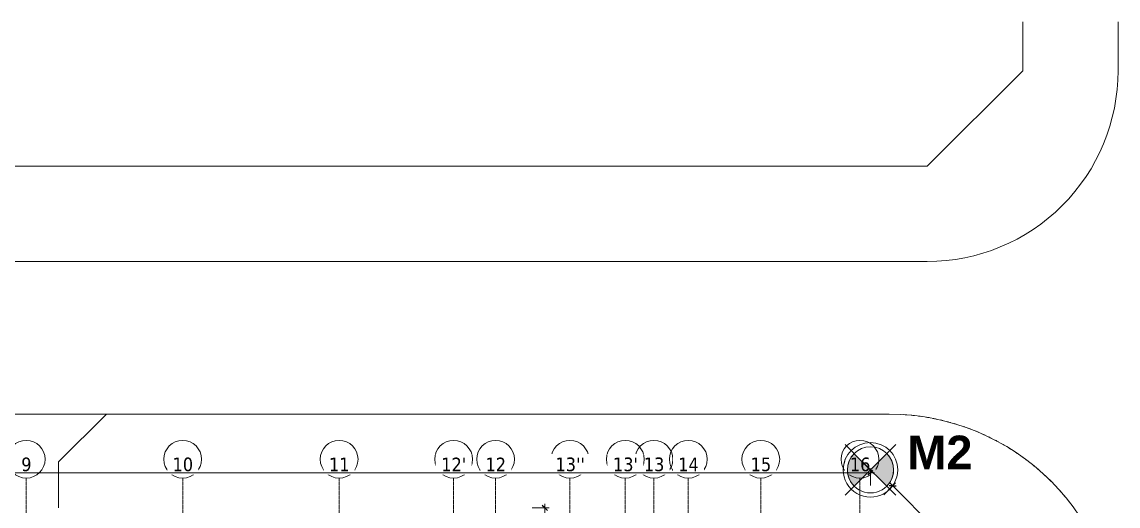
# Model space of a CAD drawing. Header units: millimetres. Extents: x 5356 to 209803, y -16346 to 109894.
# Drawn here: x 83328 to 140779, y 84518 to 109894 of the extents above; entities that cross this region are included whole.
import ezdxf

# ---------------------------------------------------------------- set-up
doc = ezdxf.new("R2010")
doc.units = ezdxf.units.MM
doc.linetypes.add('Grid Line', pattern=[22.225, 12.7, -3.175, 3.175, -3.175])
for name, color, linetype, lineweight in [('A-ANNO-DIMS', 211, 'Continuous', 9), ('A-ANNO-DIMS-220', 211, 'Continuous', 9), ('A-ANNO-NOTE', 131, 'Continuous', 9), ('A-FLOR', 192, 'Continuous', 9), ('S-GRID-1', 1, 'Grid Line', 9), ('S-GRID-IDEN', 1, 'Continuous', 9)]:
    doc.layers.add(name, color=color, linetype=linetype, lineweight=lineweight)
doc.styles.add('Arial_2', font='arial_0.ttf', dxfattribs={"width": 0.9, "height": 659.9999999999999})
doc.styles.add('Arial_B', font='arialbd_0.ttf', dxfattribs={"height": 1760})
doc.styles.add('Tahoma_B', font='tahomabd_0.ttf', dxfattribs={"height": 714.9999999999993})
doc.dimstyles.new('1_Dim_chi_tiet_khu_đất_2', dxfattribs={"dimscale": 304.8, "dimtxt": 673.3712039716003, "dimasz": 0.8661417322834646, "dimexe": 0.7217847769028871, "dimexo": 0.0625, "dimgap": 0.07217847769028872, "dimtad": 1, "dimdec": 0, "dimrnd": 5, "dimzin": 0, "dimdsep": 46, "dimtxsty": 'Arial_2', "dimblk1": 'OBLIQUE', "dimblk2": 'OBLIQUE', "dimsah": 1, "dimcen": 0.09, "dimdle": 0.7217847769028871, "dimazin": 0, "dimtfac": 1, "dimtdec": 4, "dimtix": 1, "dimtmove": 0, "dimatfit": 3, "dimfxl": 2.165354330708662, "dimfxlon": 1, "dimtvp": 1, "dimtolj": 1, "dimtzin": 0, "dimarcsym": 2})

# ---------------------------------------------------------------- blocks, each defined once
blk = doc.blocks.new('Grid - M_Grid Head - Circle-353313-TKCS_MB ĐỊNH VỊ MỐC TỌA ĐỘ CÔNG TRÌNH')
at = {"layer": 'S-GRID-IDEN'}
blk.add_circle((0, 0), 4.500000000000004, dxfattribs=at)
blk = doc.blocks.new('HDNDCT_DIEM DINH VI NHO - HDNDCT_DIEM DINH VI NHO-1604833-TKCS_MB ĐỊNH VỊ MỐC TỌA ĐỘ CÔNG TRÌNH')
at = {"layer": 'A-ANNO-NOTE'}
h = blk.add_hatch(color=256, dxfattribs=at)
edge = h.paths.add_edge_path()
edge.add_arc((1.586231146433193e-15, 5.287437154777308e-16), 5.500000000000006, 135.0000000000003, 224.9999999999996, ccw=False)
edge.add_line((-3.889087296526007, 3.889087296526013), (8.881784197001252e-16, 0))
edge.add_line((1.057487430955462e-15, 2.114974861910923e-15), (-3.889087296526014, -3.889087296526007))
h = blk.add_hatch(color=256, dxfattribs=at)
edge = h.paths.add_edge_path()
edge.add_line((3.889087296526014, -3.889087296526007), (-8.881784197001252e-16, 2.220446049250313e-15))
edge.add_line((0, -5.287437154777308e-16), (3.889087296526008, 3.889087296526015))
edge.add_arc((-1.586231146433193e-15, -5.287437154777308e-16), 5.500000000000005, -44.999999999999886, 45.000000000000114, ccw=False)
for p, q in [((-6.010407640085661, -6.01040764008565), (6.010407640085664, 6.010407640085654)), ((-6.010407640085649, 6.01040764008566), (6.010407640085651, -6.010407640085662)), ((1.057487430955462e-15, 0), (-3.889087296526007, 3.889087296526013)), ((3.889087296526008, 3.889087296526015), (0, -5.287437154777308e-16)), ((-3.889087296526014, -3.889087296526007), (1.057487430955462e-15, 2.114974861910923e-15)), ((-1.057487430955462e-15, 2.114974861910923e-15), (3.889087296526014, -3.889087296526007))]:
    blk.add_line(p, q, dxfattribs=at)
for centre, radius, start, end in [((0, 2.931342799939427e-16), 6.499999999999996, 1.113194138512231e-12, 180.0000000000006), ((0, 2.931342799939427e-16), 5.499999999999996, 7.760553422770981e-13, 180.0000000000002), ((1.586231146433193e-15, 5.287437154777308e-16), 5.500000000000006, 134.9999999999999, 224.9999999999992), ((-1.586231146433193e-15, -5.287437154777308e-16), 5.500000000000005, 314.9999999999997, 44.99999999999973), ((0, -2.356094354837881e-16), 6.499999999999996, 180.000000000001, 1.119555247875158e-12), ((0, -2.356094354837881e-16), 5.499999999999996, 180.0000000000006, 7.633331235512441e-13)]:
    blk.add_arc(centre, radius, start, end, dxfattribs=at)
blk = doc.blocks.new('DIMBLOCK3-TKCS_MB ĐỊNH VỊ MỐC TỌA ĐỘ CÔNG TRÌNH')
at = {"layer": 'A-ANNO-DIMS-220'}
for p, q in [((32883.500838757, 86263.98185130443), (128021.6277352758, 86263.98185130443)), ((33103.50083875699, 85603.98185130442), (33103.50083875699, 86483.98185130442)), ((33103.50083875699, 86263.98185130443), (33103.50083875699, 85603.98185130442)), ((127801.6277352758, 85603.98185130442), (127801.6277352758, 86483.98185130442)), ((127801.6277352758, 86263.98185130443), (127801.6277352758, 85603.98185130442))]:
    blk.add_line(p, q, dxfattribs=at)
at = {"layer": 'A-ANNO-DIMS-220', "lineweight": 25}
for p, q in [((33103.50083875699, 86263.98185130443), (32971.50083875699, 86131.98185130442)), ((33103.50083875699, 86263.98185130443), (33235.50083875699, 86395.98185130443)), ((127801.6277352758, 86263.98185130443), (127669.6277352758, 86131.98185130442)), ((127801.6277352758, 86263.98185130443), (127933.6277352758, 86395.98185130443))]:
    blk.add_line(p, q, dxfattribs=at)
at = {"layer": 'A-ANNO-DIMS-220', "color": 0, "insert": (79313.01301875676, 87142.81343400382), "char_height": 659.9999999999999, "width": 2734.923043823115, "attachment_point": 1, "line_spacing_factor": 0.9417779076525878, "style": 'Arial_2'}
blk.add_mtext('94700', dxfattribs=at)
blk = doc.blocks.new('_Oblique')
at = {"color": 0, "linetype": 'ByBlock', "lineweight": -2}
blk.add_line((-0.5, -0.5), (0.5, 0.5), dxfattribs=at)
blk = doc.blocks.new('DIMBLOCK4-TKCS_MB ĐỊNH VỊ MỐC TỌA ĐỘ CÔNG TRÌNH')
at = {"layer": 'A-ANNO-DIMS-220'}
for p, q in [((128497.0311238723, 85113.6314164748), (129119.2850913164, 85735.88538391897)), ((128808.1581075944, 85735.88538391897), (136119.1424272749, 78424.90106423834)), ((128963.7215994554, 85580.32189205792), (128497.0311238722, 85113.6314164748)), ((135496.8884598307, 78113.77408051625), (136119.1424272749, 78736.02804796041)), ((135963.5789354138, 78580.46455609938), (135496.8884598307, 78113.77408051625))]:
    blk.add_line(p, q, dxfattribs=at)
at = {"layer": 'A-ANNO-DIMS-220', "lineweight": 25}
for p, q in [((128963.7215994554, 85580.32189205792), (128777.0454092221, 85580.32189205792)), ((128963.7215994554, 85580.32189205792), (129150.3977896886, 85580.32189205792)), ((135963.5789354138, 78580.46455609938), (135776.9027451806, 78580.46455609938)), ((135963.5789354138, 78580.46455609938), (136150.2551256471, 78580.46455609938))]:
    blk.add_line(p, q, dxfattribs=at)
at = {"layer": 'A-ANNO-DIMS-220', "color": 0, "insert": (132440.4504956454, 83346.44853916319), "char_height": 659.9999999999999, "width": 2187.938435058492, "attachment_point": 1, "rotation": 314.99999999999955, "line_spacing_factor": 0.9417779076525878, "style": 'Arial_2'}
blk.add_mtext('9900', dxfattribs=at)
blk = doc.blocks.new('DIMBLOCK25-TKCS_MB ĐỊNH VỊ MỐC TỌA ĐỘ CÔNG TRÌNH')
at = {"layer": 'A-ANNO-DIMS-220', "lineweight": 25}
for p, q in [((110733.6372800212, 84418.22802787834), (110601.6372800212, 84550.22802787834)), ((110733.6372800212, 84418.22802787834), (110865.6372800212, 84286.22802787834)), ((110733.6372800212, 78236.93603804517), (110601.6372800212, 78368.93603804517)), ((110733.6372800212, 78236.93603804517), (110865.6372800212, 78104.93603804517))]:
    blk.add_line(p, q, dxfattribs=at)
at = {"layer": 'A-ANNO-DIMS-220'}
for p, q in [((110733.6372800212, 78016.93603804517), (110733.6372800212, 84638.22802787834)), ((110073.6372800212, 84418.22802787834), (110953.6372800212, 84418.22802787834)), ((110733.6372800212, 84418.22802787836), (110073.6372800212, 84418.22802787836)), ((110073.6372800212, 78236.93603804517), (110953.6372800212, 78236.93603804517)), ((110733.6372800212, 78236.93603804517), (110073.6372800212, 78236.93603804517))]:
    blk.add_line(p, q, dxfattribs=at)
at = {"layer": 'A-ANNO-DIMS-220', "color": 0, "insert": (109854.8056973218, 80415.94101835407), "char_height": 659.9999999999999, "width": 2187.938435058492, "attachment_point": 1, "rotation": 90, "line_spacing_factor": 0.9417779076525878, "style": 'Arial_2'}
blk.add_mtext('6180', dxfattribs=at)

msp = doc.modelspace()

# ---------------------------------------------------------------- linework, layer by layer
at = {"layer": 'A-FLOR'}
for p, q in [((135779.2714340597, 107336.3366227273), (135779.2714340597, 109894.3767124577)), ((140779.3493231471, 107336.3366227307), (140779.3493231445, 109894.3767124577)), ((130779.2714340921, 102336.336622621), (135779.2714340597, 107336.3366227273)), ((5356.497855477276, 102336.3366226214), (130779.2714340921, 102336.336622621)), ((5356.497855477259, 97336.33662265503), (130779.3493231148, 97336.33662265503)), ((87752.56428701628, 89336.33662262352), (72952.56428701639, 89336.33662262357)), ((87752.56428701637, 89336.3366226236), (85252.5642870164, 86836.33662262362)), ((128779.3493231138, 89336.3366226236), (87752.56428701637, 89336.3366226236)), ((85252.5642870164, 86836.33662262362), (85252.5642870164, 84418.22802787836))]:
    msp.add_line(p, q, dxfattribs=at)
for centre, radius, start, end in [((130779.3493231148, 107336.3366227307), 10000.00000003235, 270, 5.025276396712356e-13), ((128779.3493231138, 77336.33662264571), 12000.00000006658, 359.9999999999996, 90.00000000000004), ((128779.3493231138, 77336.33662264571), 12000.00000006656, 85.58222787435807, 86.31051722194064), ((128779.3493231138, 77336.33662264571), 12000.00000006658, 83.68889696333343, 84.46577583291098), ((128779.3493231138, 77336.33662264571), 12000.00000006658, 81.81894050822959, 82.63701507412637), ((128779.3493231138, 77336.33662264571), 12000.00000006658, 79.95960880589716, 80.79626862348434), ((128779.3493231138, 77336.33662264571), 12000.00000006658, 78.10599812434019, 78.95552208313623), ((128779.3493231138, 77336.33662264571), 12000.00000006659, 76.25582005540478, 77.1147754520401), ((128779.3493231138, 77336.33662264571), 12000.0000000666, 74.40786308901559, 75.2740287291173), ((128779.3493231138, 77336.33662264571), 12000.00000006658, 72.56142582435834, 73.43328191328014), ((128779.3493231138, 77336.33662264571), 12000.0000000666, 70.71607406115687, 71.59253500342375), ((128779.3493231138, 77336.33662264571), 12000.00000006659, 68.87152462516033, 69.75178799840786), ((128779.3493231138, 77336.33662264571), 12000.00000006659, 67.02758495796118, 67.91104089709594), ((128779.3493231138, 77336.33662264571), 12000.00000006658, 65.18411955568197, 66.0702936982987), ((128779.3493231138, 77336.33662264571), 12000.00000006658, 63.34103029455675, 64.22954640082199), ((128779.3493231138, 77336.33662264571), 12000.00000006656, 61.49824437321204, 62.38879900345143), ((128779.3493231138, 77336.33662264571), 12000.00000006658, 59.65570663918773, 60.54805150493895), ((128779.3493231138, 77336.33662264571), 12000.00000006658, 57.81337454615394, 58.70730390401179), ((128779.3493231138, 77336.33662264571), 12000.00000006659, 55.97121474706883, 56.86655619939234), ((128779.3493231138, 77336.33662264571), 12000.00000006658, 54.12920073538, 55.02580838974713), ((128779.3493231138, 77336.33662264571), 12000.00000006658, 52.28731117642693, 53.1850604737406), ((128779.3493231138, 77336.33662264571), 12000.00000006657, 50.44552870484475, 51.34431245000387), ((128779.3493231138, 77336.33662264571), 12000.00000006658, 48.603839042508, 49.50356431714122), ((128779.3493231138, 77336.33662264571), 12000.00000006659, 46.76223034157331, 47.66281607372352), ((128779.3493231138, 77336.33662264571), 12000.00000006659, 44.92069268857191, 45.82206771829393), ((128779.3493231138, 77336.33662264571), 12000.00000006658, 43.07921772499503, 43.98131924937166), ((128779.3493231138, 77336.33662264571), 12000.00000006659, 41.23779835410831, 42.14057066545641), ((128779.3493231138, 77336.33662264571), 12000.00000006657, 39.39642851142447, 40.29982196499302), ((128779.3493231138, 77336.33662264571), 12000.00000006657, 37.55510298358055, 38.45907314640795)]:
    msp.add_arc(centre, radius, start, end, dxfattribs=at)

# ---------------------------------------------------------------- block references
at = {"layer": 'S-GRID-IDEN', "xscale": 219.9999999999998, "yscale": 219.9999999999998, "zscale": 219.9999999999998}
for p in [(83552.56428701633, 86972.7337785055), (91752.56428701633, 86972.73377850548), (99952.56428701634, 86972.73377850547), (105952.5642870161, 86972.73377850547), (108152.5642870163, 86972.73377850547), (112052.6356179899, 86972.73377850544), (116452.5642870163, 86972.73377850543), (122052.5642870163, 86972.73377850543), (127252.5642870163, 86972.73377850543)]:
    msp.add_blockref('Grid - M_Grid Head - Circle-353313-TKCS_MB ĐỊNH VỊ MỐC TỌA ĐỘ CÔNG TRÌNH', p, dxfattribs=at)

# ---------------------------------------------------------------- texts
at = {"layer": 'A-ANNO-NOTE', "insert": (129730.2210285252, 87330.21305487918), "char_height": 1760, "width": 3405.599999999999, "attachment_point": 4, "line_spacing_factor": 0.9364389825664475, "style": 'Arial_B'}
msp.add_mtext('\\pt110,220,330,440,550,660,770,880,990,1100,1210,1320,1430,1540,1650,1760,1870,1980,2090,2200,2310,2420,2530,2640,2750,2860,2970,3080,3190,3300,3410,3520;M2', dxfattribs=at)

# ---------------------------------------------------------------- dimensions: what is measured, and where the dimension line sits
at = {"layer": 'A-ANNO-DIMS'}
for base, p1, p2, angle, override, picture, middle in [((135963.5789354138, 78580.46455609935), (128497.0311238722, 85113.6314164748), (135496.8884598307, 78113.77408051625), 314.9999999999997, {"dimpost": '<>', "dimfxl": 9899.293179189332}, 'DIMBLOCK4-TKCS_MB ĐỊNH VỊ MỐC TỌA ĐỘ CÔNG TRÌNH', (132717.4861684674, 82334.22912511142)), ((110733.6372800213, 84418.22802787839), (110073.6372800212, 78236.93603804517), (110073.6372800212, 84418.22802787836), 89.99999999999991, {"dimpost": '<>', "dimfxl": 6181.291989833189}, 'DIMBLOCK25-TKCS_MB ĐỊNH VỊ MỐC TỌA ĐỘ CÔNG TRÌNH', (110374.6591061635, 81327.58203296174))]:
    dim = msp.add_linear_dim(base=base, p1=p1, p2=p2, angle=angle, dimstyle='1_Dim_chi_tiet_khu_đất_2', override=override, dxfattribs=at)
    dim.commit()
    dim.dimension.update_dxf_attribs({"geometry": picture, "text_midpoint": middle})

# ---------------------------------------------------------------- next in the draw order: texts
at = {"layer": 'S-GRID-IDEN', "char_height": 714.9999999999993, "attachment_point": 5, "line_spacing_factor": 0.9961289014997974, "style": 'Tahoma_B', "bg_fill": 3, "box_fill_scale": 1.25, "bg_fill_color": 256, "bg_fill_true_color": 13158600, "bg_fill_transparency": 0}
for s, insert, width in [('\\pt2793.99835,5587.9967,8382.0022,11176.00055,13969.9989,16763.99725,19558.00275,22352.0011,25145.99945,27939.9978,30734.0033,33528.00165,36322,39115.99835,41909.9967,44704.0022,47498.00055,50291.9989,53085.99725,55880.00275,58674.0011,61467.99945,64261.9978,67056.0033,69850.00165,72644,75437.99835,78231.9967,81026.0022,83820.00055,86613.9989,89407.99725;9', (83562.88323407901, 86698.10059022355), 640.1999999999995), ('\\pt2793.99835,5587.9967,8382.0022,11176.00055,13969.9989,16763.99725,19558.00275,22352.0011,25145.99945,27939.9978,30734.0033,33528.00165,36322,39115.99835,41909.9967,44704.0022,47498.00055,50291.9989,53085.99725,55880.00275,58674.0011,61467.99945,64261.9978,67056.0033,69850.00165,72644,75437.99835,78231.9967,81026.0022,83820.00055,86613.9989,89407.99725;10', (91761.78323407902, 86698.10059022353), 1267.199999999999), ('\\pt2793.99835,5587.9967,8382.0022,11176.00055,13969.9989,16763.99725,19558.00275,22352.0011,25145.99945,27939.9978,30734.0033,33528.00165,36322,39115.99835,41909.9967,44704.0022,47498.00055,50291.9989,53085.99725,55880.00275,58674.0011,61467.99945,64261.9978,67056.0033,69850.00165,72644,75437.99835,78231.9967,81026.0022,83820.00055,86613.9989,89407.99725;11', (99961.78323407903, 86698.10059022352), 1267.199999999999), ("\\pt2793.99835,5587.9967,8382.0022,11176.00055,13969.9989,16763.99725,19558.00275,22352.0011,25145.99945,27939.9978,30734.0033,33528.00165,36322,39115.99835,41909.9967,44704.0022,47498.00055,50291.9989,53085.99725,55880.00275,58674.0011,61467.99945,64261.9978,67056.0033,69850.00165,72644,75437.99835,78231.9967,81026.0022,83820.00055,86613.9989,89407.99725;12'", (105961.7832340788, 86698.10059022352), 1528.999999999998), ('\\pt2793.99835,5587.9967,8382.0022,11176.00055,13969.9989,16763.99725,19558.00275,22352.0011,25145.99945,27939.9978,30734.0033,33528.00165,36322,39115.99835,41909.9967,44704.0022,47498.00055,50291.9989,53085.99725,55880.00275,58674.0011,61467.99945,64261.9978,67056.0033,69850.00165,72644,75437.99835,78231.9967,81026.0022,83820.00055,86613.9989,89407.99725;12', (108161.783234079, 86698.10059022352), 1267.199999999999), ("\\pt2793.99835,5587.9967,8382.0022,11176.00055,13969.9989,16763.99725,19558.00275,22352.0011,25145.99945,27939.9978,30734.0033,33528.00165,36322,39115.99835,41909.9967,44704.0022,47498.00055,50291.9989,53085.99725,55880.00275,58674.0011,61467.99945,64261.9978,67056.0033,69850.00165,72644,75437.99835,78231.9967,81026.0022,83820.00055,86613.9989,89407.99725;13''", (112061.8545650526, 86698.1005902235), 1790.799999999998), ('\\pt2793.99835,5587.9967,8382.0022,11176.00055,13969.9989,16763.99725,19558.00275,22352.0011,25145.99945,27939.9978,30734.0033,33528.00165,36322,39115.99835,41909.9967,44704.0022,47498.00055,50291.9989,53085.99725,55880.00275,58674.0011,61467.99945,64261.9978,67056.0033,69850.00165,72644,75437.99835,78231.9967,81026.0022,83820.00055,86613.9989,89407.99725;13', (116461.783234079, 86698.10059022348), 1267.199999999999), ('\\pt2793.99835,5587.9967,8382.0022,11176.00055,13969.9989,16763.99725,19558.00275,22352.0011,25145.99945,27939.9978,30734.0033,33528.00165,36322,39115.99835,41909.9967,44704.0022,47498.00055,50291.9989,53085.99725,55880.00275,58674.0011,61467.99945,64261.9978,67056.0033,69850.00165,72644,75437.99835,78231.9967,81026.0022,83820.00055,86613.9989,89407.99725;15', (122061.783234079, 86698.10059022348), 1267.199999999999), ('\\pt2793.99835,5587.9967,8382.0022,11176.00055,13969.9989,16763.99725,19558.00275,22352.0011,25145.99945,27939.9978,30734.0033,33528.00165,36322,39115.99835,41909.9967,44704.0022,47498.00055,50291.9989,53085.99725,55880.00275,58674.0011,61467.99945,64261.9978,67056.0033,69850.00165,72644,75437.99835,78231.9967,81026.0022,83820.00055,86613.9989,89407.99725;16', (127261.783234079, 86698.10059022348), 1267.199999999999)]:
    msp.add_mtext(s, dxfattribs=dict(at, insert=insert, width=width))

# ---------------------------------------------------------------- next in the draw order: linework, layer by layer
at = {"layer": 'S-GRID-1'}
for p, q in [((83552.56428701637, 80482.73377850557), (83552.56428701639, 85982.73377850557)), ((91752.56428701639, 80482.73377850556), (91752.5642870164, 85982.73377850556)), ((99952.56428701639, 80482.73377850554), (99952.5642870164, 85982.73377850553)), ((105952.5642870162, 80482.73377850554), (105952.5642870162, 85982.73377850553)), ((108152.5642870164, 80482.73377850554), (108152.5642870164, 85982.73377850553)), ((112052.63561799, 80482.73377850551), (112052.63561799, 85982.73377850551)), ((116452.5642870164, 80482.7337785055), (116452.5642870164, 85982.7337785055)), ((122052.5642870164, 80482.7337785055), (122052.5642870164, 85982.7337785055)), ((127252.5642870164, 80482.7337785055), (127252.5642870164, 85982.7337785055))]:
    msp.add_line(p, q, dxfattribs=at)

# ---------------------------------------------------------------- next in the draw order: block references
at = {"layer": 'A-ANNO-NOTE', "xscale": 220, "yscale": 220, "zscale": 220}
msp.add_blockref('HDNDCT_DIEM DINH VI NHO - HDNDCT_DIEM DINH VI NHO-1604833-TKCS_MB ĐỊNH VỊ MỐC TỌA ĐỘ CÔNG TRÌNH', (127801.6277352759, 86418.22802977807), dxfattribs=at)
at = {"layer": 'S-GRID-IDEN', "xscale": 219.9999999999998, "yscale": 219.9999999999998, "zscale": 219.9999999999998}
for p in [(114952.5642870162, 86972.73377850543), (118252.5642870163, 86972.73377850544)]:
    msp.add_blockref('Grid - M_Grid Head - Circle-353313-TKCS_MB ĐỊNH VỊ MỐC TỌA ĐỘ CÔNG TRÌNH', p, dxfattribs=at)

# ---------------------------------------------------------------- next in the draw order: texts
at = {"layer": 'S-GRID-IDEN', "char_height": 714.9999999999993, "attachment_point": 5, "line_spacing_factor": 0.9961289014997974, "style": 'Tahoma_B', "bg_fill": 3, "box_fill_scale": 1.25, "bg_fill_color": 256, "bg_fill_true_color": 13158600, "bg_fill_transparency": 0}
for s, insert, width in [("\\pt2793.99835,5587.9967,8382.0022,11176.00055,13969.9989,16763.99725,19558.00275,22352.0011,25145.99945,27939.9978,30734.0033,33528.00165,36322,39115.99835,41909.9967,44704.0022,47498.00055,50291.9989,53085.99725,55880.00275,58674.0011,61467.99945,64261.9978,67056.0033,69850.00165,72644,75437.99835,78231.9967,81026.0022,83820.00055,86613.9989,89407.99725;13'", (114961.7832340789, 86698.10059022348), 1528.999999999998), ('\\pt2793.99835,5587.9967,8382.0022,11176.00055,13969.9989,16763.99725,19558.00275,22352.0011,25145.99945,27939.9978,30734.0033,33528.00165,36322,39115.99835,41909.9967,44704.0022,47498.00055,50291.9989,53085.99725,55880.00275,58674.0011,61467.99945,64261.9978,67056.0033,69850.00165,72644,75437.99835,78231.9967,81026.0022,83820.00055,86613.9989,89407.99725;14', (118261.783234079, 86698.1005902235), 1267.199999999999)]:
    msp.add_mtext(s, dxfattribs=dict(at, insert=insert, width=width))

# ---------------------------------------------------------------- next in the draw order: linework, layer by layer
at = {"layer": 'S-GRID-1'}
for p, q in [((114952.5642870162, 80482.7337785055), (114952.5642870162, 85982.7337785055)), ((118252.5642870164, 80482.73377850551), (118252.5642870164, 85982.73377850551))]:
    msp.add_line(p, q, dxfattribs=at)

# ---------------------------------------------------------------- next in the draw order: dimensions: what is measured, and where the dimension line sits
at = {"layer": 'A-ANNO-DIMS'}
dim = msp.add_linear_dim(base=(127801.6277352758, 86263.98185130443), p1=(33103.50083875699, 85603.98185130442), p2=(127801.6277352758, 85603.98185130442), dimstyle='1_Dim_chi_tiet_khu_đất_2', override={"dimpost": '<>', "dimfxl": 94698.12689651878}, dxfattribs=at)
dim.commit()
dim.dimension.update_dxf_attribs({"geometry": 'DIMBLOCK3-TKCS_MB ĐỊNH VỊ MỐC TỌA ĐỘ CÔNG TRÌNH', "text_midpoint": (80452.56428701639, 86622.96002516222)})

doc.saveas('drawing.dxf')
